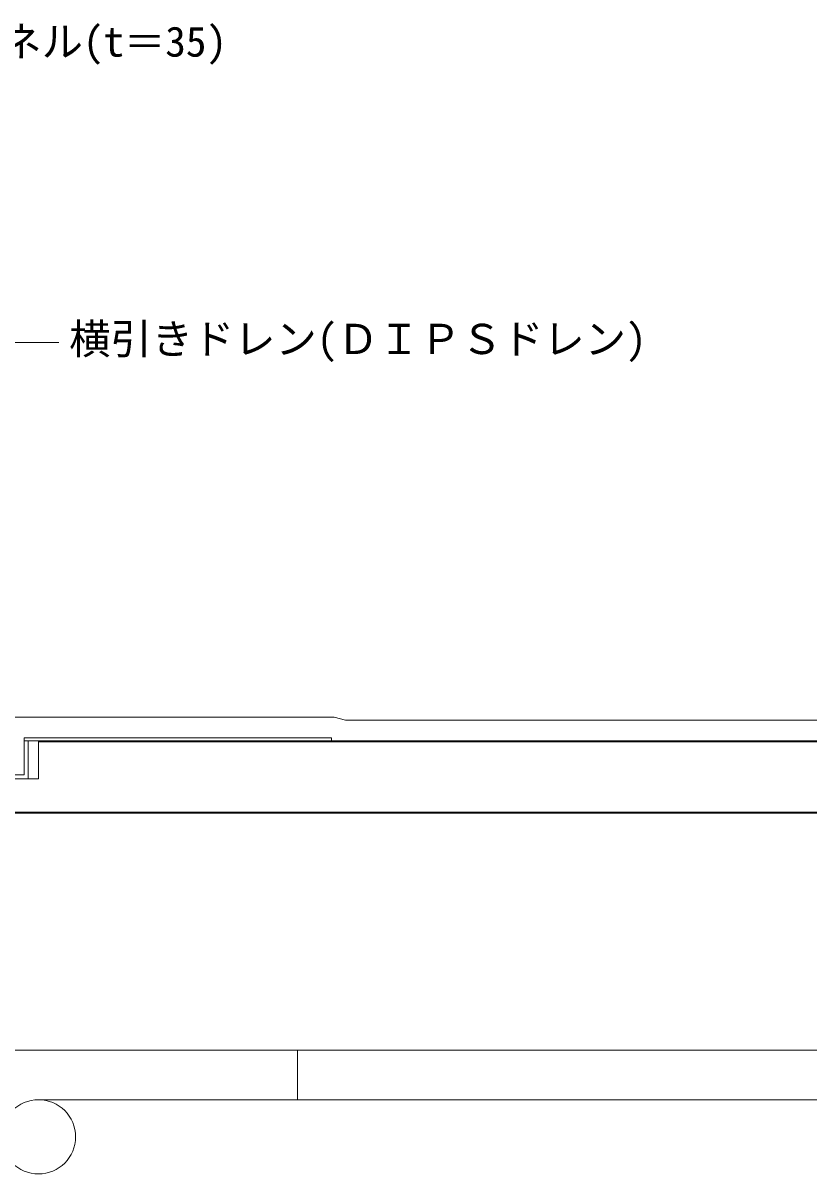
# Model space of a CAD drawing. Units: millimetres, scale not verified. Extents: x -1380 to 1380, y -955 to 955.
# Drawn here: x -373 to 8, y -380 to 178 of the extents above; entities that cross this region are included whole.
import ezdxf
from ezdxf.enums import TextEntityAlignment as Align

# ---------------------------------------------------------------- set-up
doc = ezdxf.new("R2010")
doc.units = ezdxf.units.MM
doc.header["$LTSCALE"] = 3
for name, color, linetype, lineweight in [('0-1_HATCH', 9, 'Continuous', 18), ('0-3_BOUSUI', 1, 'Continuous', 18), ('0-4_MOJI', 7, 'Continuous', 18), ('0-8_dannnetu', 6, 'Continuous', 18), ('0-9_KANAMONO', 5, 'Continuous', 18), ('0-A_TEKKOTU', 7, 'Continuous', 18)]:
    doc.layers.add(name, color=color, linetype=linetype, lineweight=lineweight)
doc.styles.add('ＭＳ ゴシック', font='')
doc.styles.get('ＭＳ ゴシック').set_extended_font_data('MS Gothic')

msp = doc.modelspace()

# ---------------------------------------------------------------- linework, layer by layer
at = {"layer": '0-1_HATCH'}
msp.add_line((-370.906, -204.486), (-450.406, -204.486), dxfattribs=at)
at = {"layer": '0-3_BOUSUI'}
msp.add_lwpolyline([(-423.906, -158.336), (-222.589, -158.336), (-216.991, -159.836), (245.452, -159.836), (289.594, -115.694), (289.594, -45.694), (330.452, -4.836), (899.598, -4.836)], dxfattribs=at)
at = {"layer": '0-4_MOJI'}
msp.add_lwpolyline([(-355.991, 23.268), (-385.991, 23.268), (-440.96, -71.941)], dxfattribs=at)
at = {"layer": '0-8_dannnetu'}
for p, q in [((-365.906, -169.836), (-365.906, -188.336)), ((333.594, -169.836), (-365.906, -169.836)), ((333.594, -170.336), (-365.906, -170.336)), ((-370.906, -188.336), (-365.906, -188.336)), ((234.594, -204.486), (-450.406, -204.486)), ((234.594, -204.836), (-450.406, -204.836))]:
    msp.add_line(p, q, dxfattribs=at)
at = {"layer": '0-9_KANAMONO'}
for points in [[(-370.906, -169.836), (-370.906, -188.336), (-423.906, -188.336), (-423.906, -186.336), (-372.906, -186.336), (-372.906, -169.836)], [(-372.906, -169.836), (-223.906, -169.836), (-223.906, -168.336), (-372.906, -168.336)]]:
    msp.add_lwpolyline(points, close=True, dxfattribs=at)
at = {"layer": '0-A_TEKKOTU'}
for p, q in [((-240.406, -319.836), (899.598, -319.836)), ((-240.406, -343.836), (899.598, -343.836))]:
    msp.add_line(p, q, dxfattribs=at)
msp.add_lwpolyline([(-414.906, -343.836), (-540.406, -343.836), (-540.406, -319.836), (-240.406, -319.836), (-240.406, -343.836), (-365.906, -343.836)], dxfattribs=at)
msp.add_circle((-365.906, -361.836), 18, dxfattribs=at)

# ---------------------------------------------------------------- texts
at = {"layer": '0-4_MOJI', "style": 'ＭＳ ゴシック'}
for s, p in [('ＹＰパネル(t＝35)', (-444.351, 157.437)), ('横引きドレン(ＤＩＰＳドレン)', (-350.991, 13.268))]:
    msp.add_text(s, height=14.66, dxfattribs=at).set_placement(p, align=Align.BOTTOM_LEFT)

doc.saveas('drawing.dxf')
